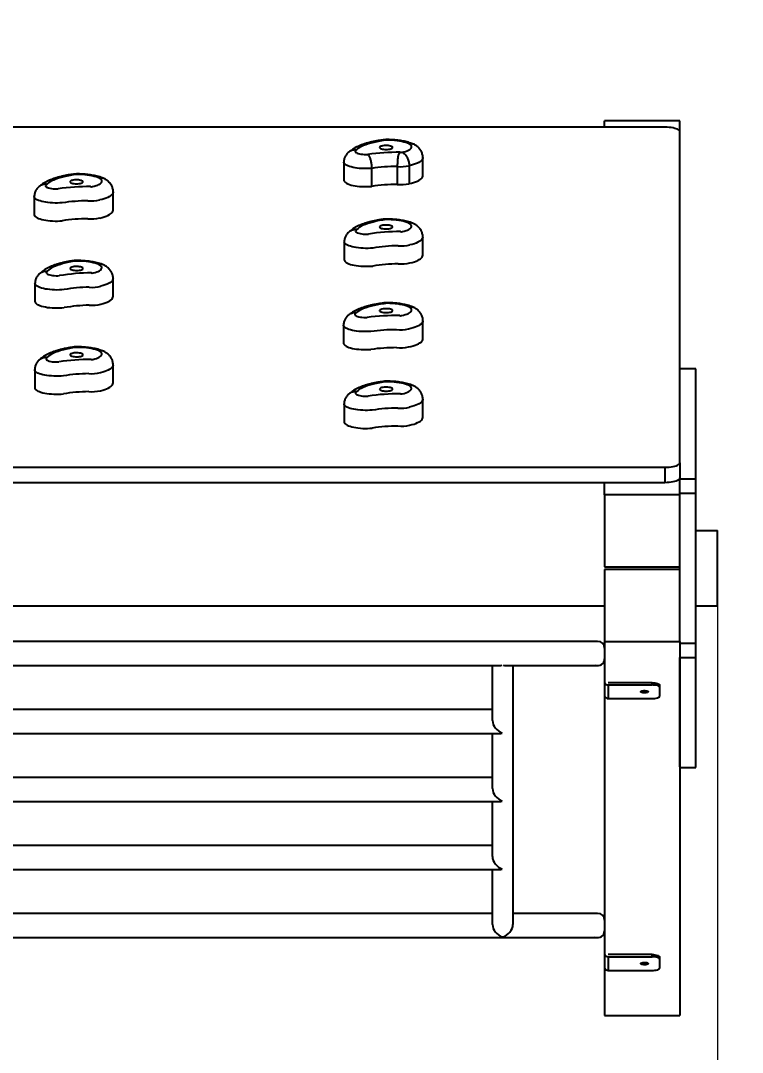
# Model space of a CAD drawing. Header units: millimetres. Extents: x -3174 to 2355, y -2665 to 2231.
# Drawn here: x -69 to 888, y -503 to 864 of the extents above; entities that cross this region are included whole.
import ezdxf

# ---------------------------------------------------------------- set-up
doc = ezdxf.new("R2010")
doc.units = ezdxf.units.MM
for name, color, linetype in [('DIKOM_ОБЪЕКТ', 7, 'Continuous'), ('DIKOM_РАЗМЕР_ЗОНА', 7, 'Continuous'), ('DIKOM_РАЗМЕР_ОБЪЕКТА', 7, 'Continuous')]:
    doc.layers.add(name, color=color, linetype=linetype)
doc.styles.add('style1', font='arial.ttf', dxfattribs={"width": 0.8})
doc.dimstyles.new('1-50', dxfattribs={"dimtxt": 300, "dimasz": 200, "dimexe": 100, "dimexo": 0, "dimgap": 100, "dimtad": 1, "dimdec": 0, "dimtxsty": 'style1', "dimcen": 0, "dimclrd": 7, "dimclre": 7, "dimadec": 1, "dimazin": 2, "dimtfac": 1, "dimtdec": 0, "dimtmove": 0, "dimatfit": 3, "dimfxl": 0, "dimlwd": 25, "dimlwe": 18, "dimarcsym": 0})

# ---------------------------------------------------------------- blocks, each defined once
blk = doc.blocks.new('*D0')
at = {"layer": 'Defpoints', "color": 0, "transparency": 16777216}
for p in [(-845.1, 88.5), (854.9, 88.5), (854.9, -992.9)]:
    blk.add_point(p, dxfattribs=at)
at = {"layer": 'DIKOM_РАЗМЕР_ОБЪЕКТА', "color": 7, "lineweight": 18, "transparency": 16777216}
for p, q in [((-845.1, 88.5), (-845.1, -1092.9)), ((854.9, 88.5), (854.9, -1092.9))]:
    blk.add_line(p, q, dxfattribs=at)
at = {"layer": 'DIKOM_РАЗМЕР_ОБЪЕКТА', "color": 7, "lineweight": 25, "transparency": 16777216}
blk.add_line((-645.1, -992.9), (654.9, -992.9), dxfattribs=at)
at = {"layer": 'DIKOM_РАЗМЕР_ОБЪЕКТА', "color": 7, "transparency": 16777216}
for points in [[(-645.1, -959.6), (-645.1, -1026.3), (-845.1, -992.9)], [(654.9, -959.6), (654.9, -1026.3), (854.9, -992.9)]]:
    blk.add_solid(points, dxfattribs=at)
at = {"layer": 'DIKOM_РАЗМЕР_ОБЪЕКТА', "color": 0, "transparency": 16777216, "insert": (4.9, -739.8), "char_height": 300, "attachment_point": 5, "style": 'style1'}
blk.add_mtext('1700', dxfattribs=at)
blk = doc.blocks.new('*D3')
at = {"layer": 'Defpoints', "color": 0, "transparency": 16777216}
for p in [(-2724.4, 2231.1), (1354.9, 2231.1), (1354.9, -1954.1)]:
    blk.add_point(p, dxfattribs=at)
at = {"layer": 'DIKOM_РАЗМЕР_ЗОНА', "color": 7, "lineweight": 18, "transparency": 16777216}
for p, q in [((1354.9, 2231.1), (-2824.4, 2231.1)), ((1354.9, -1954.1), (-2824.4, -1954.1))]:
    blk.add_line(p, q, dxfattribs=at)
at = {"layer": 'DIKOM_РАЗМЕР_ЗОНА', "color": 7, "lineweight": 25, "transparency": 16777216}
blk.add_line((-2724.4, -1754.1), (-2724.4, 2031.1), dxfattribs=at)
at = {"layer": 'DIKOM_РАЗМЕР_ЗОНА', "color": 7, "transparency": 16777216}
for points in [[(-2757.7, 2031.1), (-2691.1, 2031.1), (-2724.4, 2231.1)], [(-2757.7, -1754.1), (-2691.1, -1754.1), (-2724.4, -1954.1)]]:
    blk.add_solid(points, dxfattribs=at)
at = {"layer": 'DIKOM_РАЗМЕР_ЗОНА', "color": 0, "transparency": 16777216, "insert": (-2977.6, 138.5), "char_height": 300, "attachment_point": 5, "rotation": 90, "style": 'style1'}
blk.add_mtext('4200', dxfattribs=at)

msp = doc.modelspace()

# ---------------------------------------------------------------- linework, layer by layer
at = {"layer": 'DIKOM_ОБЪЕКТ'}
for p, q in [((704.9, 722.7), (704.9, 731.1)), ((804.9, 731.1), (704.9, 731.1)), ((804.9, 716.7), (804.9, 731.1)), ((784.9, 722.7), (-775.1, 722.7)), ((804.9, 278.2), (804.9, 716.7)), ((359.3, 676.6), (359.3, 652.8)), ((430.2, 670.8), (430.2, 647)), ((445.9, 671.8), (445.9, 648)), ((464.1, 658.7), (464.1, 682.5)), ((396.2, 668.2), (396.2, 644.4)), ((-51.1, 631), (-51.1, 607.2)), ((53.6, 613.1), (53.6, 637)), ((464, 553.4), (464, 577.2)), ((359.9, 571), (359.9, 547.2)), ((53.5, 498.5), (53.5, 522.3)), ((-50.1, 515.9), (-50.1, 492)), ((464.2, 442.4), (464.2, 466.3)), ((358.9, 460.6), (358.9, 436.8)), ((-50.5, 401.6), (-50.5, 377.8)), ((53.5, 384), (53.5, 407.9)), ((825.9, 402.7), (804.9, 402.7)), ((825.9, 401.8), (825.9, 402.7)), ((825.9, 256.9), (825.9, 401.8)), ((359.6, 356.3), (359.6, 332.4)), ((464.1, 338.5), (464.1, 362.3)), ((804.9, 278.2), (804.9, 258.2)), ((-775.1, 272.2), (784.9, 272.2)), ((784.9, 272.2), (784.9, 252.2)), ((-775.1, 252.2), (784.9, 252.2)), ((704.9, 235.6), (704.9, 252.2)), ((804.9, 235.6), (804.9, 258.2)), ((804.9, 256.9), (804.9, 258.2)), ((804.9, 256.9), (825.9, 256.9)), ((825.9, 237.9), (825.9, 256.9)), ((804.9, 235.6), (704.9, 235.6)), ((704.9, 235.6), (704.9, 140.2)), ((804.9, 237.9), (825.9, 237.9)), ((804.9, 140.2), (804.9, 235.6)), ((825.9, 39.1), (825.9, 237.9)), ((825.9, 188.5), (854.9, 188.5)), ((854.9, 88.5), (854.9, 188.5)), ((704.9, 140.2), (804.9, 140.2)), ((804.9, 136.8), (704.9, 136.8)), ((704.9, 136.8), (704.9, 41.4)), ((804.9, 136.8), (804.9, 140.2)), ((804.9, 41.4), (804.9, 136.8)), ((-695.1, 88.5), (704.9, 88.5)), ((825.9, 88.5), (854.9, 88.5)), ((695.8, 41.5), (-686, 41.5)), ((704.9, 41.4), (804.9, 41.4)), ((704.9, 41.4), (704.9, -454.1)), ((804.9, 41.4), (804.9, -454.1)), ((804.9, 39.1), (825.9, 39.1)), ((825.9, 20.1), (825.9, 39.1)), ((804.9, 20.1), (825.9, 20.1)), ((804.9, -124.8), (804.9, 20.1)), ((825.9, -124.8), (825.9, 20.1)), ((-555.7, 9.5), (565.5, 9.5)), ((556.4, -63.4), (556.4, 9.5)), ((574.3, 9.5), (695.8, 9.5)), ((583.4, 9.5), (583.4, -333.7)), ((691.9, 10.1), (691.9, 10.4)), ((767.9, -13.3), (709.9, -13.3)), ((767.9, -16.2), (767.9, -13.3)), ((709.9, -16.2), (709.9, -34.2)), ((709.9, -16.2), (767.9, -16.2)), ((777.9, -16.3), (777.9, -19.2)), ((777.9, -19.2), (777.9, -31.2)), ((709.9, -34.2), (767.9, -34.2)), ((556.4, -48.6), (-546.6, -48.6)), ((-555.7, -80.6), (565.5, -80.6)), ((556.4, -153.5), (556.4, -80.6)), ((804.9, -125.7), (825.9, -125.7)), ((825.9, -125.7), (825.9, -124.8)), ((556.4, -138.7), (-546.6, -138.7)), ((-555.7, -170.7), (565.5, -170.7)), ((556.4, -243.6), (556.4, -170.7)), ((556.4, -228.8), (-546.6, -228.8)), ((-555.7, -260.8), (565.5, -260.8)), ((556.4, -333.7), (556.4, -260.8)), ((556.4, -318.9), (-546.6, -318.9)), ((695.8, -318.9), (583.4, -318.9)), ((-686, -350.9), (695.8, -350.9)), ((691.9, -350.3), (691.9, -350)), ((767.9, -373.6), (709.9, -373.6)), ((709.9, -376.4), (709.9, -394.5)), ((709.9, -376.4), (767.9, -376.4)), ((767.9, -376.4), (767.9, -373.6)), ((777.9, -376.6), (777.9, -379.4)), ((777.9, -379.4), (777.9, -391.5)), ((709.9, -394.5), (767.9, -394.5)), ((704.9, -454.1), (804.9, -454.1))]:
    msp.add_line(p, q, dxfattribs=at)
at = {"layer": 'DIKOM_ОБЪЕКТ', "flags": 128}
for points in [[(804.9, 716.7), (804.7, 717.6), (804.1, 718.4), (803.1, 719.2), (801.7, 720), (800, 720.6), (798, 721.3), (795.7, 721.8), (793.2, 722.2), (790.5, 722.5), (787.8, 722.7), (784.9, 722.7)], [(416.1, 705.7), (411.5, 705.1), (407.1, 704.4), (402.9, 703.6), (398.9, 702.7), (395.1, 701.8), (391.6, 700.7), (388.3, 699.6), (385.3, 698.4), (382.6, 697.2), (380.2, 695.9), (378.1, 694.5), (376.4, 693.1)], [(408.1, 694.5), (409.1, 694.1), (410.5, 693.8), (412, 693.5), (413.7, 693.4), (415.4, 693.3), (417.1, 693.4), (418.8, 693.5), (420.3, 693.8), (421.7, 694.1), (422.7, 694.5), (423.5, 695), (423.9, 695.5), (424, 696), (423.8, 696.6), (423.1, 697), (422.2, 697.5), (421, 697.9), (419.6, 698.2), (418, 698.4), (416.3, 698.5), (414.5, 698.5), (412.8, 698.4), (411.2, 698.2), (409.8, 697.9), (408.6, 697.5), (407.7, 697.1), (407.1, 696.6), (406.8, 696), (406.9, 695.5), (407.3, 695), (408.1, 694.5)], [(445.9, 700.8), (443.9, 701.6), (441.5, 702.4), (438.9, 703.2), (436.1, 703.8), (433.1, 704.4), (429.9, 704.8), (426.6, 705.2), (423.1, 705.5), (419.6, 705.6), (416.1, 705.7)], [(436.3, 689.6), (438.9, 690.2), (441.2, 690.8), (443.3, 691.6), (445.1, 692.4), (446.6, 693.3), (447.8, 694.2), (448.6, 695.1), (449, 696.1), (449.1, 697), (448.9, 698), (448.2, 699), (447.3, 699.9), (445.9, 700.8)], [(376.4, 693.1), (375.3, 692.5), (374.6, 691.9), (374.3, 691.2), (374.4, 690.5), (374.8, 689.8), (375.6, 689.1), (376.8, 688.5), (378.2, 688), (380, 687.5), (382, 687.2), (384.1, 686.9), (386.4, 686.8), (388.7, 686.7), (391, 686.8)], [(396.2, 668.2), (393.1, 668), (389.9, 667.9), (386.6, 667.9), (383.4, 668), (380.3, 668.2), (377.2, 668.6), (374.3, 669), (371.6, 669.5), (369.1, 670.1), (366.8, 670.8), (364.8, 671.5), (363, 672.3), (361.6, 673.2), (360.5, 674.1), (359.8, 675.1), (359.4, 676), (359.3, 676.6)], [(464.1, 682.5), (464.1, 681.9), (463.7, 680.7), (463, 679.5), (461.9, 678.4), (460.5, 677.3), (458.8, 676.2), (456.8, 675.2), (454.5, 674.2), (451.8, 673.4), (449, 672.5), (445.9, 671.8)], [(5.3, 660.2), (0.7, 659.6), (-3.6, 658.9), (-7.8, 658.1), (-11.8, 657.2), (-15.6, 656.2), (-19.1, 655.2), (-22.3, 654), (-25.3, 652.8), (-28, 651.6), (-30.3, 650.3), (-32.3, 648.9), (-34, 647.5)], [(35.3, 655.3), (33.2, 656.2), (30.9, 657), (28.2, 657.7), (25.4, 658.3), (22.3, 658.9), (19.1, 659.4), (15.8, 659.7), (12.3, 660), (8.8, 660.1), (5.3, 660.2)], [(445.9, 648), (449, 648.7), (451.8, 649.5), (454.5, 650.4), (456.8, 651.4), (458.8, 652.4), (460.5, 653.4), (461.9, 654.5), (463, 655.7), (463.7, 656.8), (464.1, 658), (464.1, 658.7)], [(-34, 647.5), (-35.1, 646.9), (-35.7, 646.2), (-36, 645.5), (-36, 644.8), (-35.5, 644.2), (-34.7, 643.5), (-33.5, 642.9), (-32, 642.4), (-30.3, 641.9), (-28.3, 641.6), (-26.1, 641.3), (-23.9, 641.2), (-21.5, 641.1), (-19.2, 641.2)], [(-2.4, 649), (-1.3, 648.6), (0, 648.2), (1.6, 648), (3.2, 647.8), (5, 647.8), (6.7, 647.9), (8.4, 648), (9.9, 648.3), (11.2, 648.6), (12.3, 649), (13, 649.5), (13.4, 650), (13.5, 650.5), (13.2, 651.1), (12.6, 651.5), (11.7, 652), (10.5, 652.4), (9, 652.7), (7.4, 652.9), (5.7, 653), (4, 653), (2.3, 652.9), (0.7, 652.6), (-0.8, 652.3), (-2, 652), (-2.9, 651.5), (-3.5, 651), (-3.7, 650.5), (-3.6, 650), (-3.2, 649.5), (-2.4, 649)], [(26, 644.1), (28.5, 644.7), (30.9, 645.4), (33, 646.1), (34.7, 646.9), (36.2, 647.8), (37.3, 648.7), (38.1, 649.7), (38.5, 650.6), (38.6, 651.6), (38.3, 652.6), (37.7, 653.5), (36.7, 654.4), (35.3, 655.3)], [(359.3, 652.8), (359.4, 652.2), (359.8, 651.2), (360.5, 650.3), (361.6, 649.4), (363, 648.5), (364.8, 647.7), (366.8, 646.9), (369.1, 646.2), (371.6, 645.6), (374.3, 645.1), (377.2, 644.7), (380.3, 644.4), (383.4, 644.2), (386.6, 644.1), (389.9, 644.1), (393.1, 644.2), (396.2, 644.4)], [(-13.9, 622.7), (-17.1, 622.4), (-20.2, 622.3), (-23.5, 622.3), (-26.7, 622.4), (-29.8, 622.6), (-32.9, 622.9), (-35.8, 623.3), (-38.5, 623.9), (-41.1, 624.4), (-43.4, 625.1), (-45.4, 625.9), (-47.2, 626.7), (-48.6, 627.5), (-49.8, 628.4), (-50.5, 629.4), (-51, 630.3), (-51.1, 631)], [(53.6, 637), (53.6, 636.5), (53.3, 635.3), (52.6, 634.1), (51.5, 633), (50.2, 631.9), (48.5, 630.8), (46.5, 629.8), (44.2, 628.8), (41.6, 627.9), (38.8, 627.1), (35.7, 626.4)], [(-51.1, 607.2), (-51, 606.5), (-50.5, 605.5), (-49.8, 604.6), (-48.6, 603.7), (-47.2, 602.8), (-45.4, 602), (-43.4, 601.3), (-41.1, 600.6), (-38.5, 600), (-35.8, 599.5), (-32.9, 599.1), (-29.8, 598.8), (-26.7, 598.6), (-23.5, 598.5), (-20.2, 598.5), (-17.1, 598.6), (-13.9, 598.8)], [(35.7, 602.5), (38.8, 603.3), (41.6, 604.1), (44.2, 605), (46.5, 605.9), (48.5, 607), (50.2, 608), (51.5, 609.1), (52.6, 610.3), (53.3, 611.4), (53.6, 612.6), (53.6, 613.1)], [(415, 600.4), (410.5, 599.7), (406.2, 599), (402, 598.2), (398.1, 597.2), (394.5, 596.2), (391, 595.2), (387.9, 594), (385, 592.8), (382.5, 591.5), (380.2, 590.2), (378.3, 588.8), (376.7, 587.4)], [(408.2, 589.1), (409.3, 588.7), (410.7, 588.4), (412.3, 588.2), (413.9, 588), (415.7, 588), (417.4, 588.1), (419.1, 588.2), (420.6, 588.5), (421.8, 588.9), (422.9, 589.3), (423.6, 589.8), (424, 590.3), (424, 590.8), (423.7, 591.3), (423, 591.8), (422, 592.2), (420.8, 592.6), (419.3, 592.9), (417.7, 593.1), (416, 593.2), (414.2, 593.1), (412.5, 593), (411, 592.8), (409.6, 592.5), (408.4, 592.1), (407.5, 591.6), (407, 591.1), (406.8, 590.6), (406.9, 590.1), (407.4, 589.6), (408.2, 589.1)], [(445.4, 595.8), (443.2, 596.6), (440.8, 597.4), (438.1, 598.1), (435.2, 598.7), (432.1, 599.2), (428.9, 599.7), (425.5, 600), (422, 600.2), (418.5, 600.3), (415, 600.4)], [(437, 584.5), (439.5, 585.1), (441.8, 585.8), (443.8, 586.5), (445.5, 587.4), (446.9, 588.2), (447.9, 589.2), (448.7, 590.1), (449, 591.1), (449, 592), (448.6, 593), (447.9, 594), (446.8, 594.9), (445.4, 595.8)], [(376.7, 587.4), (375.7, 586.8), (375.1, 586.1), (374.9, 585.4), (375, 584.7), (375.5, 584), (376.4, 583.4), (377.6, 582.8), (379.1, 582.3), (380.9, 581.9), (383, 581.5), (385.1, 581.3), (387.4, 581.1), (389.7, 581.1), (392, 581.2)], [(464, 577.2), (464, 577), (463.8, 575.8), (463.2, 574.7), (462.3, 573.5), (461, 572.4), (459.4, 571.3), (457.5, 570.3), (455.3, 569.3), (452.8, 568.4), (450, 567.6), (447, 566.8)], [(397.7, 562.7), (394.6, 562.5), (391.4, 562.3), (388.2, 562.3), (385, 562.4), (381.8, 562.6), (378.7, 562.9), (375.8, 563.2), (373, 563.7), (370.4, 564.3), (368, 565), (365.9, 565.7), (364.1, 566.5), (362.6, 567.3), (361.4, 568.2), (360.5, 569.2), (360, 570.1), (359.9, 571)], [(359.9, 547.2), (360, 546.3), (360.5, 545.3), (361.4, 544.4), (362.6, 543.5), (364.1, 542.6), (365.9, 541.8), (368, 541.1), (370.4, 540.4), (373, 539.9), (375.8, 539.4), (378.7, 539), (381.8, 538.7), (385, 538.5), (388.2, 538.5), (391.4, 538.5), (394.6, 538.6), (397.7, 538.9)], [(447, 542.9), (450, 543.7), (452.8, 544.5), (455.3, 545.5), (457.5, 546.4), (459.4, 547.5), (461, 548.6), (462.3, 549.7), (463.2, 550.8), (463.8, 552), (464, 553.2), (464, 553.4)], [(3.6, 545.4), (-0.8, 544.7), (-5.1, 544), (-9.1, 543.1), (-13, 542.2), (-16.5, 541.1), (-19.9, 540), (-22.9, 538.8), (-25.7, 537.6), (-28.1, 536.3), (-30.2, 535), (-32, 533.6), (-33.5, 532.2)], [(-2.1, 534.1), (-1, 533.7), (0.4, 533.4), (2, 533.2), (3.7, 533.1), (5.4, 533), (7.2, 533.1), (8.8, 533.3), (10.3, 533.6), (11.5, 534), (12.5, 534.4), (13.2, 534.9), (13.5, 535.4), (13.5, 535.9), (13.1, 536.4), (12.4, 536.9), (11.4, 537.3), (10.1, 537.7), (8.6, 538), (7, 538.1), (5.3, 538.2), (3.5, 538.2), (1.8, 538.1), (0.3, 537.8), (-1.1, 537.5), (-2.2, 537.1), (-3.1, 536.6), (-3.6, 536.1), (-3.7, 535.6), (-3.5, 535.1), (-3, 534.6), (-2.1, 534.1)], [(34.4, 541.1), (32.2, 541.9), (29.7, 542.6), (26.9, 543.3), (24, 543.9), (20.8, 544.4), (17.6, 544.8), (14.2, 545.1), (10.7, 545.3), (7.1, 545.4), (3.6, 545.4)], [(27, 529.7), (29.5, 530.3), (31.7, 531), (33.7, 531.8), (35.3, 532.7), (36.6, 533.6), (37.6, 534.5), (38.2, 535.4), (38.4, 536.4), (38.3, 537.4), (37.9, 538.3), (37.1, 539.3), (35.9, 540.2), (34.4, 541.1)], [(-33.5, 532.2), (-34.4, 531.5), (-35, 530.8), (-35.1, 530.1), (-34.9, 529.5), (-34.4, 528.8), (-33.4, 528.1), (-32.2, 527.6), (-30.6, 527.1), (-28.7, 526.6), (-26.7, 526.3), (-24.5, 526.1), (-22.2, 526), (-19.9, 526), (-17.6, 526.1)], [(53.5, 522.3), (53.3, 521.3), (52.8, 520.1), (52, 519), (50.8, 517.8), (49.3, 516.7), (47.5, 515.7), (45.4, 514.7), (43, 513.8), (40.3, 512.9), (37.3, 512.1)], [(-11.5, 507.6), (-14.6, 507.4), (-17.8, 507.2), (-21, 507.1), (-24.2, 507.2), (-27.4, 507.3), (-30.5, 507.6), (-33.5, 508), (-36.3, 508.4), (-39, 509), (-41.4, 509.6), (-43.6, 510.3), (-45.5, 511.1), (-47.1, 512), (-48.4, 512.8), (-49.3, 513.8), (-49.9, 514.7), (-50.1, 515.7), (-50.1, 515.9)], [(37.3, 488.3), (40.3, 489), (43, 489.9), (45.4, 490.8), (47.5, 491.8), (49.3, 492.9), (50.8, 494), (52, 495.1), (52.8, 496.3), (53.3, 497.5), (53.5, 498.5)], [(-50.1, 492), (-50.1, 491.8), (-49.9, 490.9), (-49.3, 489.9), (-48.4, 489), (-47.1, 488.1), (-45.5, 487.3), (-43.6, 486.5), (-41.4, 485.8), (-39, 485.1), (-36.3, 484.6), (-33.5, 484.1), (-30.5, 483.8), (-27.4, 483.5), (-24.2, 483.3), (-21, 483.3), (-17.8, 483.4), (-14.6, 483.5), (-11.5, 483.8)], [(416.8, 489.5), (412.2, 488.9), (407.7, 488.3), (403.5, 487.5), (399.4, 486.7), (395.5, 485.7), (391.9, 484.7), (388.6, 483.6), (385.5, 482.5), (382.7, 481.2), (380.2, 479.9), (378, 478.6), (376.2, 477.2)], [(408, 478.4), (409, 478), (410.3, 477.6), (411.8, 477.4), (413.5, 477.2), (415.2, 477.1), (416.9, 477.2), (418.6, 477.3), (420.2, 477.6), (421.5, 477.9), (422.6, 478.3), (423.4, 478.8), (423.9, 479.3), (424, 479.8), (423.8, 480.3), (423.2, 480.8), (422.3, 481.3), (421.2, 481.7), (419.8, 482), (418.2, 482.2), (416.5, 482.3), (414.7, 482.3), (413, 482.2), (411.4, 482), (409.9, 481.7), (408.7, 481.4), (407.7, 480.9), (407.1, 480.4), (406.8, 479.9), (406.8, 479.4), (407.2, 478.9), (408, 478.4)], [(446.3, 484.4), (444.3, 485.3), (442, 486.1), (439.5, 486.8), (436.7, 487.5), (433.7, 488.1), (430.5, 488.6), (427.2, 488.9), (423.8, 489.2), (420.3, 489.4), (416.8, 489.5)], [(435.8, 473.3), (438.4, 473.8), (440.8, 474.5), (443, 475.2), (444.9, 476), (446.4, 476.9), (447.6, 477.8), (448.5, 478.7), (449, 479.7), (449.2, 480.6), (449, 481.6), (448.5, 482.6), (447.6, 483.5), (446.3, 484.4)], [(376.2, 477.2), (375.1, 476.6), (374.3, 475.9), (374, 475.3), (374, 474.6), (374.4, 473.9), (375.1, 473.2), (376.2, 472.6), (377.7, 472.1), (379.4, 471.6), (381.3, 471.2), (383.4, 470.9), (385.7, 470.8), (388, 470.7), (390.3, 470.8)], [(464.2, 466.3), (464.1, 465.4), (463.6, 464.2), (462.8, 463), (461.7, 461.9), (460.2, 460.8), (458.4, 459.7), (456.3, 458.7), (453.9, 457.8), (451.2, 456.9), (448.3, 456.1), (445.2, 455.4)], [(395.2, 452.2), (392.1, 452), (388.8, 451.9), (385.6, 451.9), (382.4, 452.1), (379.3, 452.3), (376.3, 452.6), (373.4, 453.1), (370.7, 453.6), (368.2, 454.2), (366, 454.9), (364, 455.7), (362.4, 456.5), (361, 457.4), (360, 458.3), (359.3, 459.2), (359, 460.2), (358.9, 460.6)], [(445.2, 431.6), (448.3, 432.3), (451.2, 433.1), (453.9, 434), (456.3, 434.9), (458.4, 435.9), (460.2, 436.9), (461.7, 438), (462.8, 439.2), (463.6, 440.3), (464.1, 441.5), (464.2, 442.4)], [(4.2, 431), (-0.2, 430.4), (-4.5, 429.6), (-8.6, 428.8), (-12.5, 427.9), (-16.2, 426.9), (-19.6, 425.8), (-22.7, 424.6), (-25.5, 423.4), (-28.1, 422.1), (-30.3, 420.8), (-32.2, 419.4), (-33.7, 418)], [(-2.2, 419.8), (-1.1, 419.4), (0.3, 419.1), (1.8, 418.8), (3.5, 418.7), (5.3, 418.7), (7, 418.7), (8.6, 418.9), (10.1, 419.2), (11.4, 419.5), (12.4, 420), (13.1, 420.4), (13.5, 421), (13.5, 421.5), (13.2, 422), (12.5, 422.5), (11.5, 422.9), (10.3, 423.3), (8.8, 423.6), (7.2, 423.7), (5.4, 423.8), (3.7, 423.8), (2, 423.7), (0.4, 423.5), (-1, 423.1), (-2.1, 422.7), (-3, 422.3), (-3.5, 421.8), (-3.7, 421.3), (-3.6, 420.7), (-3.1, 420.2), (-2.2, 419.8)], [(34.8, 426.5), (32.6, 427.3), (30.1, 428.1), (27.4, 428.8), (24.5, 429.4), (21.4, 429.9), (18.2, 430.3), (14.8, 430.7), (11.3, 430.9), (7.8, 431), (4.2, 431)], [(26.6, 415.2), (29.1, 415.8), (31.4, 416.5), (33.4, 417.3), (35.1, 418.1), (36.4, 419), (37.5, 419.9), (38.2, 420.8), (38.5, 421.8), (38.5, 422.8), (38.1, 423.7), (37.3, 424.7), (36.2, 425.6), (34.8, 426.5)], [(358.9, 436.8), (359, 436.4), (359.3, 435.4), (360, 434.5), (361, 433.5), (362.4, 432.7), (364, 431.8), (366, 431.1), (368.2, 430.4), (370.7, 429.8), (373.4, 429.2), (376.3, 428.8), (379.3, 428.5), (382.4, 428.2), (385.6, 428.1), (388.8, 428.1), (392.1, 428.1), (395.2, 428.3)], [(-33.7, 418), (-34.7, 417.4), (-35.3, 416.7), (-35.5, 416), (-35.4, 415.3), (-34.8, 414.6), (-33.9, 414), (-32.7, 413.4), (-31.2, 412.9), (-29.3, 412.4), (-27.3, 412.1), (-25.1, 411.9), (-22.9, 411.7), (-20.5, 411.7), (-18.3, 411.8)], [(-12.5, 393.3), (-15.6, 393.1), (-18.8, 392.9), (-22, 392.9), (-25.2, 393), (-28.4, 393.2), (-31.4, 393.4), (-34.4, 393.8), (-37.2, 394.3), (-39.8, 394.9), (-42.2, 395.5), (-44.3, 396.2), (-46.2, 397), (-47.7, 397.9), (-48.9, 398.8), (-49.8, 399.7), (-50.3, 400.7), (-50.5, 401.6)], [(53.5, 407.9), (53.5, 407.8), (53.3, 406.6), (52.8, 405.4), (51.9, 404.3), (50.6, 403.2), (49, 402.1), (47.1, 401), (44.9, 400.1), (42.4, 399.1), (39.7, 398.3), (36.7, 397.5)], [(36.7, 373.7), (39.7, 374.4), (42.4, 375.3), (44.9, 376.2), (47.1, 377.2), (49, 378.2), (50.6, 379.3), (51.9, 380.4), (52.8, 381.6), (53.3, 382.8), (53.5, 383.9), (53.5, 384)], [(415.4, 385.5), (410.9, 384.9), (406.6, 384.2), (402.4, 383.4), (398.4, 382.5), (394.7, 381.5), (391.2, 380.4), (388, 379.3), (385.1, 378.1), (382.5, 376.8), (380.2, 375.5), (378.2, 374.1), (376.6, 372.7)], [(445.6, 380.8), (443.5, 381.6), (441.1, 382.4), (438.5, 383.1), (435.6, 383.8), (432.5, 384.3), (429.3, 384.7), (425.9, 385.1), (422.5, 385.3), (419, 385.5), (415.4, 385.5)], [(-50.5, 377.8), (-50.3, 376.8), (-49.8, 375.9), (-48.9, 374.9), (-47.7, 374), (-46.2, 373.2), (-44.3, 372.4), (-42.2, 371.7), (-39.8, 371), (-37.2, 370.4), (-34.4, 370), (-31.4, 369.6), (-28.4, 369.3), (-25.2, 369.1), (-22, 369.1), (-18.8, 369.1), (-15.6, 369.2), (-12.5, 369.5)], [(376.6, 372.7), (375.6, 372.1), (374.9, 371.4), (374.6, 370.7), (374.7, 370), (375.2, 369.4), (376.1, 368.7), (377.3, 368.1), (378.8, 367.6), (380.5, 367.1), (382.5, 366.8), (384.7, 366.5), (387, 366.4), (389.3, 366.4), (391.6, 366.5)], [(408.2, 374.3), (409.3, 373.9), (410.6, 373.6), (412.2, 373.3), (413.8, 373.2), (415.6, 373.1), (417.3, 373.2), (419, 373.4), (420.5, 373.6), (421.8, 374), (422.8, 374.4), (423.5, 374.9), (424, 375.4), (424, 375.9), (423.7, 376.4), (423.1, 376.9), (422.1, 377.4), (420.9, 377.7), (419.4, 378), (417.8, 378.2), (416.1, 378.3), (414.4, 378.3), (412.7, 378.2), (411.1, 378), (409.7, 377.7), (408.5, 377.3), (407.6, 376.8), (407, 376.3), (406.8, 375.8), (406.9, 375.3), (407.4, 374.8), (408.2, 374.3)], [(436.7, 369.5), (439.2, 370.1), (441.6, 370.8), (443.6, 371.6), (445.3, 372.4), (446.8, 373.3), (447.9, 374.2), (448.6, 375.1), (449, 376.1), (449.1, 377.1), (448.7, 378), (448, 379), (447, 379.9), (445.6, 380.8)], [(397.1, 347.9), (393.9, 347.7), (390.8, 347.6), (387.5, 347.6), (384.3, 347.7), (381.2, 347.9), (378.1, 348.2), (375.2, 348.6), (372.4, 349), (369.8, 349.6), (367.5, 350.3), (365.4, 351), (363.6, 351.8), (362.2, 352.7), (361, 353.6), (360.2, 354.5), (359.7, 355.5), (359.6, 356.3)], [(464.1, 362.3), (464.1, 362), (463.8, 360.8), (463.1, 359.6), (462.1, 358.5), (460.8, 357.4), (459.2, 356.3), (457.2, 355.3), (454.9, 354.3), (452.4, 353.4), (449.6, 352.6), (446.5, 351.8)], [(359.6, 332.4), (359.7, 331.7), (360.2, 330.7), (361, 329.8), (362.2, 328.9), (363.6, 328), (365.4, 327.2), (367.5, 326.5), (369.8, 325.8), (372.4, 325.2), (375.2, 324.7), (378.1, 324.3), (381.2, 324), (384.3, 323.8), (387.5, 323.7), (390.8, 323.7), (393.9, 323.9), (397.1, 324.1)], [(446.5, 328), (449.6, 328.7), (452.4, 329.5), (454.9, 330.4), (457.2, 331.4), (459.2, 332.4), (460.8, 333.5), (462.1, 334.6), (463.1, 335.8), (463.8, 336.9), (464.1, 338.1), (464.1, 338.5)], [(784.9, 272.2), (787.8, 272.3), (790.5, 272.5), (793.2, 272.8), (795.7, 273.2), (798, 273.7), (800, 274.3), (801.7, 275), (803.1, 275.8), (804.1, 276.6), (804.7, 277.4), (804.9, 278.2)], [(784.9, 252.2), (787.8, 252.3), (790.5, 252.5), (793.2, 252.8), (795.7, 253.2), (798, 253.7), (800, 254.3), (801.7, 255), (803.1, 255.7), (804.1, 256.5), (804.7, 257.4), (804.9, 258.2)], [(767.9, -13.3), (769.9, -13.4), (771.7, -13.6), (773.5, -13.9), (775, -14.2), (776.2, -14.7), (777.1, -15.2), (777.7, -15.8), (777.9, -16.3)], [(752.9, -25.2), (753.1, -24.8), (753.6, -24.4), (754.5, -24.1), (755.6, -23.9), (756.9, -23.7), (758.2, -23.7), (759.6, -23.8), (760.8, -24), (761.8, -24.3), (762.5, -24.6), (762.9, -25), (762.9, -25.4), (762.5, -25.8), (761.8, -26.2), (760.8, -26.4), (759.6, -26.6), (758.2, -26.7), (756.9, -26.7), (755.6, -26.5), (754.5, -26.3), (753.6, -26), (753.1, -25.6), (752.9, -25.2)], [(777.9, -19.2), (777.7, -18.6), (777.1, -18.1), (776.2, -17.5), (775, -17.1), (773.5, -16.7), (771.7, -16.4), (769.9, -16.3), (767.9, -16.2)], [(767.9, -34.2), (769.9, -34.2), (771.7, -34), (773.5, -33.7), (775, -33.3), (776.2, -32.9), (777.1, -32.4), (777.7, -31.8), (777.9, -31.2)], [(767.9, -373.6), (769.9, -373.6), (771.7, -373.8), (773.5, -374.1), (775, -374.5), (776.2, -374.9), (777.1, -375.4), (777.7, -376), (777.9, -376.6)], [(777.9, -379.4), (777.7, -378.9), (777.1, -378.3), (776.2, -377.8), (775, -377.3), (773.5, -376.9), (771.7, -376.7), (769.9, -376.5), (767.9, -376.4)], [(752.9, -385.5), (753.1, -385), (753.6, -384.7), (754.5, -384.4), (755.6, -384.1), (756.9, -384), (758.2, -384), (759.6, -384), (760.8, -384.2), (761.8, -384.5), (762.5, -384.9), (762.9, -385.2), (762.9, -385.7), (762.5, -386), (761.8, -386.4), (760.8, -386.7), (759.6, -386.9), (758.2, -386.9), (756.9, -386.9), (755.6, -386.8), (754.5, -386.5), (753.6, -386.2), (753.1, -385.9), (752.9, -385.5)], [(767.9, -394.5), (769.9, -394.4), (771.7, -394.2), (773.5, -394), (775, -393.6), (776.2, -393.1), (777.1, -392.6), (777.7, -392), (777.9, -391.5)]]:
    msp.add_lwpolyline(points, dxfattribs=at)
at = {"layer": 'DIKOM_ОБЪЕКТ'}
for centre, radius, start, end in [((431.5, 401.4), 288.2, 89.5201, 98.0767), ((435.2, 692.7), 3.34, 247.7615, 289.7525), ((431.2, 433.2), 237.6, 90.2607, 98.4805), ((435.1, 718.5), 48, 264.0792, 283.0011), ((21.9, 357.4), 286.7, 89.6596, 98.2463), ((24.8, 647.3), 3.35, 247.937, 289.8719), ((431.2, 409.4), 237.6, 90.2607, 98.4807), ((435.1, 694.7), 48, 264.0791, 283.0008), ((21.6, 389.2), 236.1, 90.4005, 98.654), ((24.8, 672.8), 47.7, 264.2006, 283.187), ((24.8, 649), 47.7, 264.2002, 283.1871), ((21.6, 365.4), 236.1, 90.4006, 98.654), ((434.9, 302.5), 282, 90.0663, 98.75), ((435.8, 587.6), 3.36, 248.4294, 290.2487), ((434.6, 334), 231.7, 90.8099, 99.1688), ((435.8, 612.4), 47, 264.5492, 283.7433), ((434.6, 310.1), 231.7, 90.81, 99.1688), ((435.8, 588.6), 47, 264.5492, 283.7431), ((27.1, 253.4), 276.4, 90.5074, 99.3088), ((25.8, 532.9), 3.37, 248.9275, 290.6886), ((26.8, 284.4), 226.5, 91.2545, 99.7407), ((25.9, 556.7), 46.1, 264.9181, 284.3672), ((26.8, 260.5), 226.5, 91.2543, 99.7409), ((25.9, 532.9), 46.1, 264.9183, 284.3672), ((429.1, 181.4), 291.9, 89.1574, 97.6412), ((434.7, 476.4), 3.32, 247.2886, 289.4529), ((428.9, 213.4), 241.1, 89.8968, 98.036), ((434.6, 502.8), 48.5, 263.7595, 282.5266), ((428.9, 189.6), 241.1, 89.8969, 98.0358), ((434.6, 479), 48.5, 263.7598, 282.5264), ((25.1, 134.6), 280.6, 90.1787, 98.8909), ((25.5, 418.3), 3.36, 248.5603, 290.3556), ((25.5, 442.9), 46.7, 264.6439, 283.8999), ((24.8, 165.9), 230.4, 90.923, 99.313), ((24.8, 142.1), 230.4, 90.9231, 99.3129), ((25.5, 419), 46.7, 264.6439, 283.9), ((433.5, 84.9), 284.7, 89.8386, 98.4668), ((435.6, 372.7), 3.36, 248.1572, 290.036), ((433.2, 116.5), 234.2, 90.5809, 98.8792), ((435.5, 397.9), 47.4, 264.3549, 283.4298), ((433.2, 92.7), 234.2, 90.5809, 98.8792), ((435.5, 374.1), 47.4, 264.3549, 283.4298), ((709.8, -11.2), 5.01, 205.3803, 270.6557), ((757.9, -7.7), 16.2, 264.6253, 275.3747), ((709.8, -29.2), 5.01, 205.3803, 270.6557), ((709.8, -371.4), 5.01, 205.382, 270.6543), ((709.8, -389.5), 5.01, 205.3798, 270.6565), ((757.9, -367.9), 16.2, 264.6243, 275.3757)]:
    msp.add_arc(centre, radius, start, end, dxfattribs=at)
for centre, major_axis, start_param, end_param in [((691.9, 28.5), (10.5, 10.5), 5.650302, 6.916069), ((691.9, 22.5), (10.5, -10.5), 5.345272, 6.916069), ((569.4, 22.5), (10.5, 10.5), 3.774476, 4.079506), ((570.4, 22.5), (10.5, -10.5), 5.345272, 5.650302), ((569.4, -67.3), (10.5, -10.5), 3.774476, 5.345272), ((569.4, -67.6), (10.5, 10.5), 3.774476, 4.079506), ((569.4, -157.4), (10.5, -10.5), 3.774476, 5.345272), ((569.4, -157.7), (10.5, 10.5), 3.774476, 4.079506), ((569.4, -247.5), (-10.5, 10.5), 0.632883, 2.20368), ((569.4, -247.8), (10.5, 10.5), 3.774476, 4.079506), ((691.9, -331.9), (10.5, 10.5), 5.650302, 6.916069), ((569.4, -337.6), (10.5, -10.5), 3.774476, 5.345272), ((570.4, -337.6), (10.5, 10.5), 4.079506, 5.650302), ((691.9, -337.9), (-10.5, 10.5), 2.20368, 3.774476)]:
    msp.add_ellipse(centre, major_axis=major_axis, ratio=0.73354, start_param=start_param, end_param=end_param, dxfattribs=at)
for points, knots in [([(415.1, 706.4), (414.9, 706.3), (413.1, 706.1), (409.8, 705.7), (405.3, 705), (400.9, 704.2), (396.6, 703.3), (392.5, 702.3), (388.5, 701.2), (384.6, 700), (380.9, 698.6), (377.3, 697), (373.9, 695.3), (370.8, 693.4), (368.7, 692), (367.8, 691.2), (367.7, 691.1)], [0, 0, 0, 0, 0.011203, 0.08878, 0.16667, 0.245039, 0.324015, 0.403759, 0.484476, 0.566422, 0.649907, 0.735264, 0.822707, 0.911908, 0.988784, 1, 1, 1, 1]), ([(452.6, 699.9), (452.2, 700.1), (450.8, 700.8), (448.3, 701.7), (444.9, 702.8), (441.5, 703.7), (438, 704.5), (434.4, 705.1), (430.8, 705.6), (427.1, 705.9), (423.4, 706.2), (419.6, 706.3), (416.9, 706.4), (415.4, 706.4), (415.2, 706.4)], [0, 0, 0, 0, 0.039052, 0.142857, 0.245614, 0.345045, 0.441165, 0.534754, 0.626526, 0.717021, 0.806643, 0.895704, 0.98446, 1, 1, 1, 1]), ([(415.2, 706.3), (415.3, 706.3), (415.5, 706.4), (415.8, 706), (416.1, 705.7), (416.1, 705.7)], [0, 0, 0, 0, 0.232245, 0.991219, 1, 1, 1, 1]), ([(453.2, 699.6), (453.1, 699.6), (452.4, 700.1), (450.9, 700.6), (448.6, 701), (446.9, 700.9), (446, 700.8), (445.9, 700.8)], [0, 0, 0, 0, 0.057893, 0.337916, 0.626045, 0.991122, 1, 1, 1, 1]), ([(464.1, 682.5), (464.1, 683), (464.1, 684.4), (463.7, 686.4), (463.1, 688.6), (462.2, 690.7), (461.1, 692.6), (459.8, 694.3), (458.3, 695.9), (456.6, 697.4), (454.9, 698.6), (453.7, 699.3), (453.2, 699.6)], [0, 0, 0, 0, 0.072248, 0.175299, 0.276692, 0.377294, 0.47807, 0.580189, 0.685172, 0.795091, 0.912763, 1, 1, 1, 1]), ([(368.9, 691.9), (368.8, 691.8), (368.1, 691.4), (366.7, 690.5), (365, 689.2), (363.5, 687.7), (362.2, 686), (361.1, 684.2), (360.2, 682.2), (359.6, 680), (359.3, 678.2), (359.3, 677), (359.3, 676.6)], [0, 0, 0, 0, 0.021915, 0.145647, 0.262577, 0.376192, 0.488032, 0.598916, 0.709273, 0.819364, 0.941298, 1, 1, 1, 1]), ([(368.9, 691.8), (369, 691.9), (369.6, 692.3), (371.1, 692.8), (373.5, 693.3), (375.4, 693.3), (376.4, 693.1), (376.4, 693.1)], [0, 0, 0, 0, 0.022601, 0.311065, 0.607827, 0.994132, 1, 1, 1, 1]), ([(391, 686.8), (391, 686.8), (391.4, 686.5), (392, 685.7), (392.9, 684.1), (393.7, 682.4), (394.4, 680.3), (395, 678.1), (395.5, 675.7), (395.9, 673.2), (396.2, 670.7), (396.2, 669.1), (396.2, 668.2)], [0, 0, 0, 0, 0.002044, 0.145148, 0.250937, 0.359758, 0.465084, 0.573433, 0.678553, 0.786709, 0.891829, 1, 1, 1, 1]), ([(433.9, 689.6), (433.9, 689.6), (433.5, 689.5), (433, 689), (432.4, 688.1), (431.8, 686.7), (431.3, 685), (430.9, 682.9), (430.6, 680.7), (430.4, 678.2), (430.3, 675.8), (430.2, 673.3), (430.2, 671.6), (430.2, 670.8)], [0, 0, 0, 0, 0.001079, 0.082536, 0.164431, 0.269785, 0.375155, 0.479572, 0.583985, 0.68798, 0.791974, 0.895987, 1, 1, 1, 1]), ([(436.3, 689.6), (436.3, 689.6), (437.1, 689.3), (438.4, 688.7), (440.1, 687.3), (441.5, 685.6), (442.8, 683.7), (443.9, 681.5), (444.8, 679.2), (445.4, 676.7), (445.8, 674.2), (445.9, 672.6), (445.9, 671.8)], [0, 0, 0, 0, 0.001682, 0.143238, 0.250399, 0.357561, 0.464651, 0.571738, 0.678804, 0.785868, 0.892933, 1, 1, 1, 1]), ([(4.3, 660.8), (4.1, 660.8), (2.3, 660.6), (-1, 660.2), (-5.5, 659.5), (-9.9, 658.7), (-14.1, 657.8), (-18.3, 656.7), (-22.3, 655.6), (-26.1, 654.3), (-29.8, 652.9), (-33.4, 651.4), (-36.8, 649.6), (-39.8, 647.7), (-41.8, 646.3), (-42.8, 645.5), (-42.9, 645.4)], [0, 0, 0, 0, 0.01124, 0.088839, 0.166762, 0.245178, 0.324219, 0.404052, 0.484886, 0.566984, 0.650663, 0.736252, 0.823929, 0.913243, 0.989276, 1, 1, 1, 1]), ([(41.8, 654.5), (41.4, 654.7), (40, 655.4), (37.5, 656.3), (34.2, 657.4), (30.7, 658.3), (27.2, 659), (23.6, 659.6), (20, 660.1), (16.3, 660.4), (12.6, 660.7), (8.8, 660.8), (6.1, 660.9), (4.6, 660.8), (4.4, 660.8)], [0, 0, 0, 0, 0.038902, 0.143037, 0.245658, 0.344869, 0.440825, 0.534316, 0.626043, 0.716533, 0.806178, 0.895287, 0.984112, 1, 1, 1, 1]), ([(4.4, 660.8), (4.5, 660.8), (4.7, 660.9), (5, 660.5), (5.3, 660.2), (5.3, 660.2)], [0, 0, 0, 0, 0.232358, 0.991221, 1, 1, 1, 1]), ([(-41.6, 646.2), (-41.7, 646.1), (-42.5, 645.7), (-43.8, 644.8), (-45.5, 643.5), (-47, 641.9), (-48.3, 640.2), (-49.4, 638.4), (-50.2, 636.4), (-50.8, 634.3), (-51.1, 632.5), (-51, 631.3), (-51, 631)], [0, 0, 0, 0, 0.021936, 0.146316, 0.264192, 0.378893, 0.491894, 0.603974, 0.715552, 0.826877, 0.949853, 1, 1, 1, 1]), ([(-41.6, 646.2), (-41.5, 646.2), (-40.8, 646.7), (-39.3, 647.2), (-36.9, 647.7), (-35.1, 647.7), (-34, 647.5), (-34, 647.5)], [0, 0, 0, 0, 0.035027, 0.319823, 0.612813, 0.994206, 1, 1, 1, 1]), ([(42.5, 654.2), (42.4, 654.2), (41.7, 654.7), (40.3, 655.2), (38, 655.6), (36.3, 655.5), (35.3, 655.3), (35.3, 655.3)], [0, 0, 0, 0, 0.046048, 0.329592, 0.621343, 0.991013, 1, 1, 1, 1]), ([(53.6, 637), (53.6, 637.6), (53.6, 639), (53.2, 641.1), (52.5, 643.3), (51.6, 645.3), (50.5, 647.2), (49.1, 648.9), (47.6, 650.5), (45.9, 652), (44.2, 653.2), (43, 653.9), (42.5, 654.2)], [0, 0, 0, 0, 0.07924, 0.18077, 0.280733, 0.379983, 0.479485, 0.580414, 0.684308, 0.793257, 0.91011, 1, 1, 1, 1]), ([(413.9, 601), (413.6, 601), (411.9, 600.8), (408.6, 600.3), (404.1, 599.6), (399.8, 598.7), (395.6, 597.8), (391.5, 596.7), (387.6, 595.5), (383.8, 594.2), (380.1, 592.8), (376.6, 591.1), (373.4, 589.4), (370.5, 587.5), (368.6, 586.1), (367.7, 585.2), (367.5, 585)], [0, 0, 0, 0, 0.011377, 0.089214, 0.167404, 0.246133, 0.325545, 0.40582, 0.48719, 0.569935, 0.654387, 0.740851, 0.829353, 0.909232, 0.983608, 1, 1, 1, 1]), ([(451.6, 595.1), (451.2, 595.3), (449.8, 595.9), (447.2, 596.8), (443.9, 597.8), (440.4, 598.7), (436.9, 599.4), (433.3, 599.9), (429.6, 600.4), (425.9, 600.7), (422.2, 600.9), (418.4, 601), (415.7, 601.1), (414.2, 601), (414, 601)], [0, 0, 0, 0, 0.038486, 0.143102, 0.245222, 0.343805, 0.439314, 0.532545, 0.624154, 0.714634, 0.804351, 0.893597, 0.982618, 1, 1, 1, 1]), ([(414, 601), (414, 601), (414.4, 601.1), (414.7, 600.7), (415, 600.4), (415, 600.4)], [0, 0, 0, 0, 0.232938, 0.991224, 1, 1, 1, 1]), ([(452.2, 594.8), (452.2, 594.8), (451.6, 595.2), (450.3, 595.6), (448, 596), (446.4, 595.9), (445.4, 595.8), (445.4, 595.8)], [0, 0, 0, 0, 0.011467, 0.305284, 0.607612, 0.990684, 1, 1, 1, 1]), ([(464, 577.2), (464, 577.3), (464.1, 578.2), (463.9, 579.8), (463.4, 582.1), (462.7, 584.2), (461.7, 586.2), (460.5, 588), (459.1, 589.7), (457.5, 591.3), (455.7, 592.7), (453.9, 593.9), (452.7, 594.5), (452.2, 594.8)], [0, 0, 0, 0, 0.010337, 0.109462, 0.206617, 0.302531, 0.398055, 0.494171, 0.592108, 0.693505, 0.800599, 0.916394, 1, 1, 1, 1]), ([(368.8, 585.9), (368.7, 585.8), (368, 585.4), (366.7, 584.5), (365, 583.1), (363.6, 581.5), (362.3, 579.8), (361.3, 577.9), (360.6, 575.9), (360.1, 573.7), (359.8, 572.1), (359.9, 571.1), (359.9, 571)], [0, 0, 0, 0, 0.021928, 0.148551, 0.269497, 0.387654, 0.504319, 0.62017, 0.73558, 0.850778, 0.977025, 1, 1, 1, 1]), ([(368.8, 585.8), (369, 585.9), (369.8, 586.5), (371.4, 587), (373.8, 587.6), (375.7, 587.6), (376.7, 587.4), (376.7, 587.4)], [0, 0, 0, 0, 0.071632, 0.345625, 0.627503, 0.994426, 1, 1, 1, 1]), ([(2.3, 546.1), (2.1, 546), (0.3, 545.8), (-2.9, 545.3), (-7.3, 544.5), (-11.6, 543.6), (-15.8, 542.6), (-19.8, 541.5), (-23.7, 540.3), (-27.4, 538.9), (-31, 537.4), (-34.4, 535.7), (-37.6, 533.9), (-40.3, 531.9), (-42.1, 530.5), (-43, 529.5), (-43.2, 529.4)], [0, 0, 0, 0, 0.011509, 0.089424, 0.167727, 0.24662, 0.326263, 0.406854, 0.488643, 0.571935, 0.657063, 0.744269, 0.833319, 0.910876, 0.982519, 1, 1, 1, 1]), ([(40.3, 540.5), (40, 540.7), (38.5, 541.3), (35.9, 542.2), (32.5, 543.1), (29, 543.9), (25.5, 544.6), (21.9, 545.1), (18.2, 545.5), (14.5, 545.8), (10.8, 546), (7, 546.1), (4.2, 546.1), (2.7, 546.1), (2.4, 546.1)], [0, 0, 0, 0, 0.038073, 0.142605, 0.244068, 0.342004, 0.437072, 0.530052, 0.621551, 0.712026, 0.801821, 0.891213, 0.980439, 1, 1, 1, 1]), ([(2.5, 546), (2.5, 546), (2.9, 546.1), (3.3, 545.7), (3.6, 545.4), (3.6, 545.4)], [0, 0, 0, 0, 0.234018, 0.991235, 1, 1, 1, 1]), ([(40.9, 540.3), (40.3, 540.5), (39.2, 541), (37, 541.3), (35.4, 541.2), (34.4, 541.1), (34.4, 541.1)], [0, 0, 0, 0, 0.278929, 0.59273, 0.990331, 1, 1, 1, 1]), ([(53.4, 522.3), (53.4, 522.6), (53.5, 523.7), (53.2, 525.5), (52.7, 527.7), (51.8, 529.8), (50.8, 531.8), (49.5, 533.6), (48.1, 535.2), (46.5, 536.7), (44.6, 538.1), (42.8, 539.3), (41.5, 540), (40.9, 540.3)], [0, 0, 0, 0, 0.034339, 0.129181, 0.222278, 0.314384, 0.40634, 0.49914, 0.594052, 0.692782, 0.797657, 0.911763, 1, 1, 1, 1]), ([(-41.8, 530.3), (-41.9, 530.3), (-42.6, 529.9), (-43.8, 528.9), (-45.4, 527.5), (-46.8, 525.8), (-48, 524), (-48.9, 522.1), (-49.6, 520.1), (-50.1, 518), (-50.1, 516.6), (-50.1, 515.9)], [0, 0, 0, 0, 0.0218, 0.15171, 0.276765, 0.399417, 0.520772, 0.641419, 0.761691, 0.881795, 1, 1, 1, 1]), ([(-41.8, 530.3), (-41.5, 530.5), (-40.6, 531.1), (-38.9, 531.7), (-36.4, 532.3), (-34.5, 532.3), (-33.5, 532.2), (-33.5, 532.2)], [0, 0, 0, 0, 0.111676, 0.373851, 0.643568, 0.994666, 1, 1, 1, 1]), ([(416, 490.2), (415.8, 490.2), (413.9, 490), (410.6, 489.6), (406.1, 488.9), (401.6, 488.1), (397.3, 487.3), (393.1, 486.3), (389.1, 485.2), (385.2, 484), (381.4, 482.7), (377.8, 481.2), (374.3, 479.5), (371.1, 477.7), (369, 476.3), (368, 475.5), (367.9, 475.4)], [0, 0, 0, 0, 0.011113, 0.088637, 0.166452, 0.244708, 0.323527, 0.403059, 0.48349, 0.565063, 0.64807, 0.732842, 0.819663, 0.908456, 0.987356, 1, 1, 1, 1]), ([(453.2, 483.4), (452.8, 483.6), (451.4, 484.3), (448.9, 485.3), (445.6, 486.4), (442.2, 487.3), (438.7, 488.1), (435.2, 488.8), (431.6, 489.3), (427.9, 489.7), (424.2, 490), (420.4, 490.1), (417.7, 490.2), (416.2, 490.2), (416, 490.2)], [0, 0, 0, 0, 0.039461, 0.14209, 0.245077, 0.345085, 0.441659, 0.535521, 0.627422, 0.717937, 0.807498, 0.896434, 0.98501, 1, 1, 1, 1]), ([(416, 490.1), (416.1, 490.1), (416.3, 490.2), (416.6, 489.8), (416.8, 489.5), (416.8, 489.5)], [0, 0, 0, 0, 0.232154, 0.991214, 1, 1, 1, 1]), ([(453.9, 483), (453.7, 483.1), (452.9, 483.6), (451.3, 484.2), (449, 484.6), (447.3, 484.6), (446.3, 484.4), (446.3, 484.4)], [0, 0, 0, 0, 0.088703, 0.359568, 0.638273, 0.991414, 1, 1, 1, 1]), ([(464.2, 466.3), (464.2, 466.8), (464.2, 468), (463.9, 470), (463.2, 472.2), (462.4, 474.2), (461.3, 476.2), (460, 477.9), (458.5, 479.5), (456.8, 481), (455.3, 482.2), (454.2, 482.8), (453.9, 483)], [0, 0, 0, 0, 0.064361, 0.171389, 0.276612, 0.380924, 0.485313, 0.590963, 0.699404, 0.812723, 0.933755, 1, 1, 1, 1]), ([(369, 476.1), (368.9, 476), (368.1, 475.7), (366.8, 474.8), (365, 473.5), (363.4, 472), (362.1, 470.4), (360.9, 468.6), (360, 466.6), (359.4, 464.6), (359, 462.6), (359, 461.2), (359, 460.6)], [0, 0, 0, 0, 0.021919, 0.144213, 0.258906, 0.369901, 0.47892, 0.586874, 0.694247, 0.801312, 0.908252, 1, 1, 1, 1]), ([(369, 476.1), (369.7, 476.4), (371, 477), (373.4, 477.4), (375.2, 477.4), (376.2, 477.2), (376.2, 477.2)], [0, 0, 0, 0, 0.288205, 0.594819, 0.993938, 1, 1, 1, 1]), ([(3.1, 431.7), (2.9, 431.7), (1.1, 431.4), (-2.2, 431), (-6.6, 430.2), (-10.9, 429.4), (-15.1, 428.4), (-19.2, 427.3), (-23.1, 426.1), (-26.9, 424.8), (-30.5, 423.3), (-34, 421.7), (-37.2, 419.9), (-40, 418), (-41.9, 416.6), (-42.9, 415.7), (-43, 415.5)], [0, 0, 0, 0, 0.011412, 0.089283, 0.167516, 0.246301, 0.325785, 0.406154, 0.487643, 0.570538, 0.655175, 0.741846, 0.830522, 0.909872, 0.983572, 1, 1, 1, 1]), ([(40.9, 425.8), (40.5, 426), (39.1, 426.6), (36.5, 427.5), (33.2, 428.5), (29.7, 429.4), (26.1, 430.1), (22.6, 430.6), (18.9, 431.1), (15.2, 431.4), (11.5, 431.6), (7.7, 431.7), (5, 431.7), (3.5, 431.7), (3.2, 431.7)], [0, 0, 0, 0, 0.038378, 0.143011, 0.244973, 0.343388, 0.438782, 0.531945, 0.623526, 0.714003, 0.80374, 0.893025, 0.982098, 1, 1, 1, 1]), ([(3.2, 431.6), (3.3, 431.7), (3.6, 431.7), (4, 431.4), (4.2, 431), (4.2, 431)], [0, 0, 0, 0, 0.233157, 0.991226, 1, 1, 1, 1]), ([(41.5, 425.6), (41.5, 425.6), (40.9, 425.9), (39.6, 426.4), (37.4, 426.8), (35.7, 426.7), (34.8, 426.5), (34.8, 426.5)], [0, 0, 0, 0, 0.001971, 0.298615, 0.603844, 0.990597, 1, 1, 1, 1]), ([(53.5, 407.9), (53.5, 408), (53.6, 408.9), (53.3, 410.6), (52.9, 412.9), (52.1, 415), (51.1, 417), (49.9, 418.8), (48.5, 420.5), (46.9, 422), (45.1, 423.4), (43.3, 424.6), (42, 425.3), (41.5, 425.6)], [0, 0, 0, 0, 0.016374, 0.114385, 0.210485, 0.305406, 0.400001, 0.495249, 0.592391, 0.69308, 0.79958, 0.914911, 1, 1, 1, 1]), ([(-41.7, 416.4), (-41.8, 416.3), (-42.6, 415.9), (-43.8, 415), (-45.4, 413.6), (-46.9, 412), (-48.1, 410.2), (-49.1, 408.3), (-49.9, 406.3), (-50.3, 404.2), (-50.6, 402.6), (-50.5, 401.7), (-50.5, 401.6)], [0, 0, 0, 0, 0.021902, 0.149241, 0.271123, 0.390317, 0.508072, 0.625041, 0.741585, 0.857931, 0.985145, 1, 1, 1, 1]), ([(-41.7, 416.3), (-41.5, 416.5), (-40.7, 417), (-39.1, 417.6), (-36.6, 418.1), (-34.8, 418.1), (-33.7, 418), (-33.7, 418)], [0, 0, 0, 0, 0.081794, 0.35279, 0.631579, 0.994488, 1, 1, 1, 1]), ([(414.4, 386.2), (414.2, 386.2), (412.4, 385.9), (409.1, 385.5), (404.6, 384.8), (400.2, 383.9), (396, 383), (391.9, 382), (387.9, 380.8), (384.1, 379.5), (380.4, 378.1), (376.9, 376.5), (373.5, 374.7), (370.5, 372.8), (368.5, 371.4), (367.6, 370.5), (367.5, 370.5)], [0, 0, 0, 0, 0.011289, 0.088922, 0.166891, 0.245371, 0.324502, 0.404454, 0.485446, 0.56775, 0.651688, 0.737582, 0.825553, 0.914889, 0.989805, 1, 1, 1, 1]), ([(452, 380), (451.6, 380.2), (450.2, 380.8), (447.7, 381.8), (444.3, 382.8), (440.8, 383.7), (437.3, 384.4), (433.7, 385), (430.1, 385.5), (426.4, 385.8), (422.7, 386.1), (418.9, 386.2), (416.2, 386.2), (414.7, 386.2), (414.5, 386.2)], [0, 0, 0, 0, 0.038715, 0.143181, 0.245597, 0.344526, 0.44028, 0.533652, 0.625324, 0.715808, 0.805484, 0.894654, 0.983565, 1, 1, 1, 1]), ([(414.5, 386.1), (414.5, 386.1), (414.8, 386.2), (415.2, 385.9), (415.4, 385.5), (415.4, 385.5)], [0, 0, 0, 0, 0.232576, 0.991207, 1, 1, 1, 1]), ([(368.9, 371.3), (368.8, 371.2), (368, 370.8), (366.7, 369.9), (365, 368.6), (363.5, 367), (362.3, 365.3), (361.2, 363.4), (360.4, 361.4), (359.9, 359.3), (359.6, 357.5), (359.6, 356.5), (359.7, 356.3)], [0, 0, 0, 0, 0.021946, 0.147247, 0.266417, 0.382586, 0.497147, 0.610838, 0.724052, 0.837031, 0.961404, 1, 1, 1, 1]), ([(368.9, 371.3), (369, 371.3), (369.7, 371.8), (371.3, 372.4), (373.7, 372.9), (375.5, 372.9), (376.6, 372.7), (376.6, 372.7)], [0, 0, 0, 0, 0.0511, 0.331156, 0.619265, 0.994303, 1, 1, 1, 1]), ([(452.6, 379.7), (452.6, 379.8), (451.9, 380.2), (450.5, 380.6), (448.3, 381), (446.6, 380.9), (445.6, 380.8), (445.6, 380.8)], [0, 0, 0, 0, 0.030816, 0.318886, 0.615296, 0.990867, 1, 1, 1, 1]), ([(464.1, 362.3), (464.1, 363), (464, 364.5), (463.6, 366.7), (462.9, 368.8), (462, 370.9), (460.8, 372.7), (459.5, 374.4), (457.9, 376), (456.2, 377.5), (454.4, 378.7), (453.2, 379.4), (452.6, 379.7)], [0, 0, 0, 0, 0.088106, 0.187751, 0.285934, 0.38351, 0.481438, 0.580903, 0.683462, 0.791244, 0.907123, 1, 1, 1, 1])]:
    msp.add_open_spline(points, degree=3, knots=knots, dxfattribs=at)

# ---------------------------------------------------------------- dimensions: what is measured, and where the dimension line sits
at = {"layer": 'DIKOM_РАЗМЕР_ЗОНА'}
dim = msp.add_linear_dim(base=(-2724.4, 2231.1), p1=(1354.9, -1954.1), p2=(1354.9, 2231.1), angle=90, text='4200', dimstyle='1-50', dxfattribs=at)
dim.commit()
dim.dimension.update_dxf_attribs({"geometry": '*D3', "text_midpoint": (-2724.4, 138.5), "dimtype": 160})
at = {"layer": 'DIKOM_РАЗМЕР_ОБЪЕКТА'}
dim = msp.add_linear_dim(base=(854.9, -992.9), p1=(-845.1, 88.5), p2=(854.9, 88.5), dimstyle='1-50', dxfattribs=at)
dim.commit()
dim.dimension.update_dxf_attribs({"geometry": '*D0', "text_midpoint": (4.9, -992.9), "dimtype": 160})

doc.saveas('drawing.dxf')
